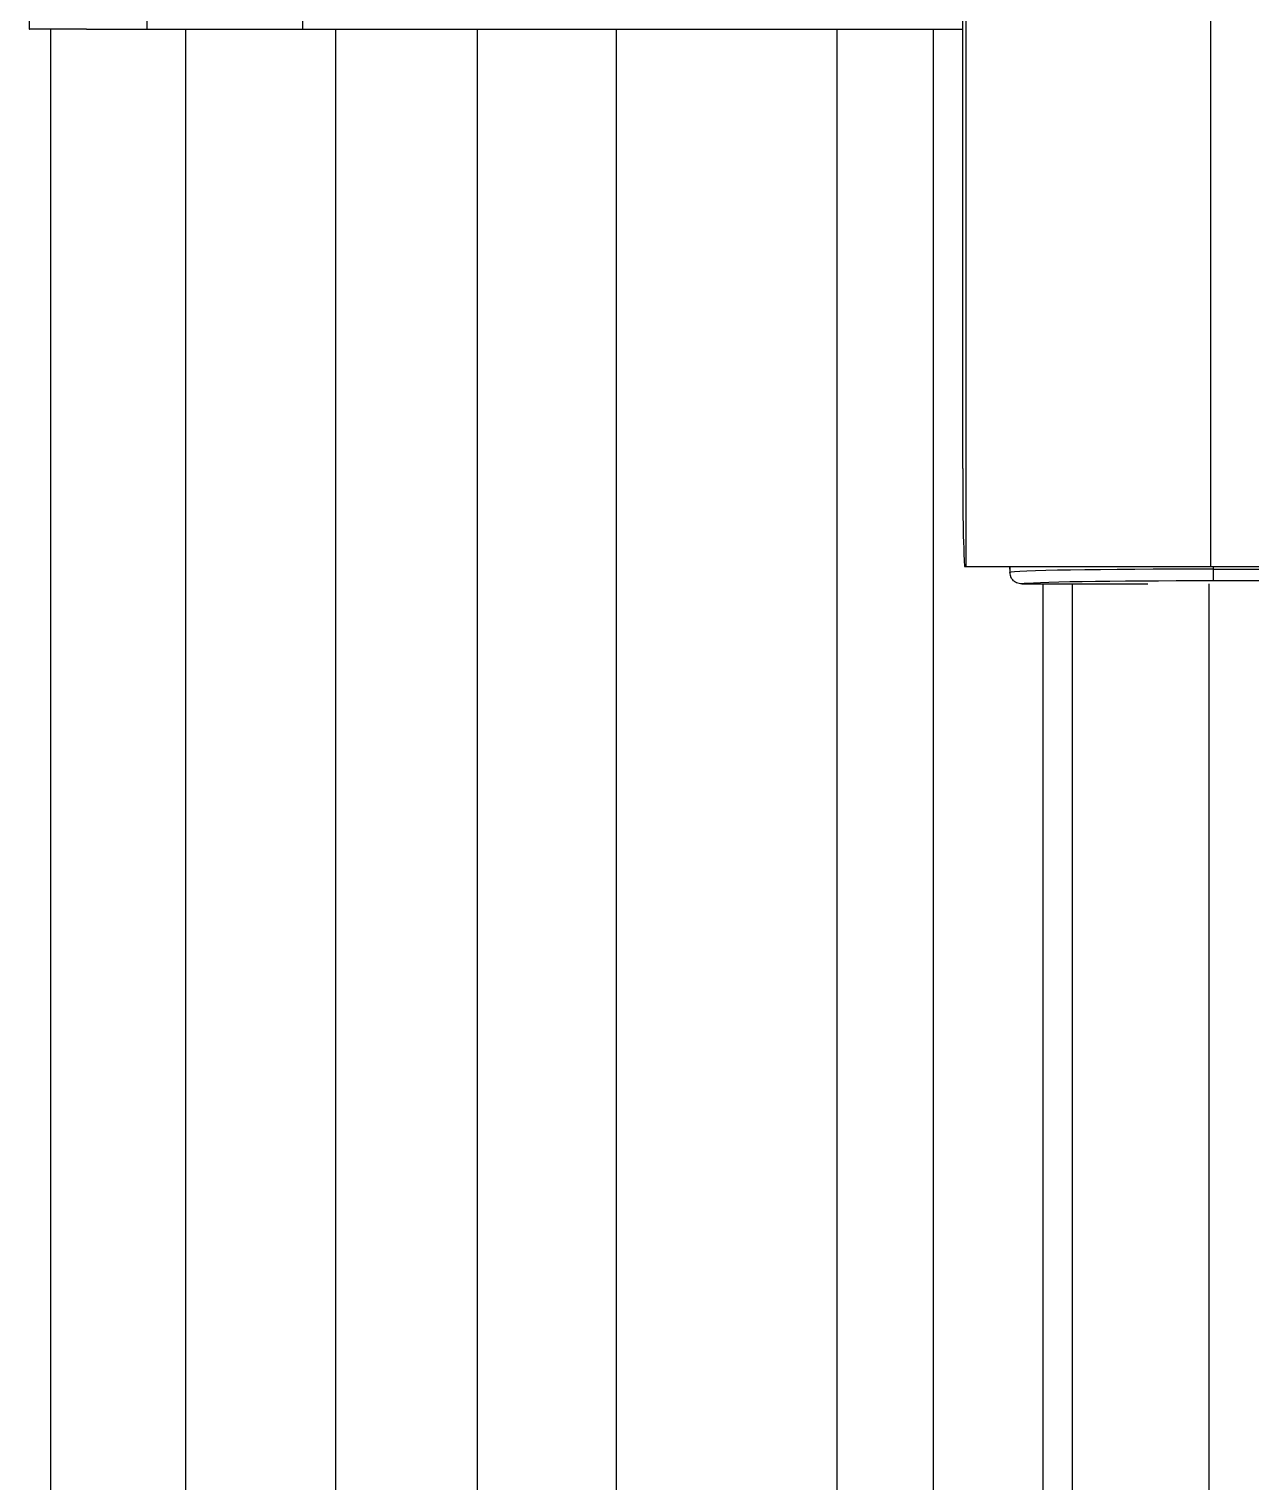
# Model space of a CAD drawing. Extents: x 6 to 134, y 3 to 97.
# Drawn here: x 52.921 to 54.481, y 79.844 to 81.698 of the extents above; entities that cross this region are included whole.
import ezdxf

# ---------------------------------------------------------------- set-up
doc = ezdxf.new("R2010")
doc.units = 0
doc.header["$MEASUREMENT"] = 0
doc.layers.add('OBJECT', color=7, linetype='CONTINUOUS')

msp = doc.modelspace()

# ---------------------------------------------------------------- linework, layer by layer
at = {"layer": 'OBJECT'}
for p, q in [((54.1169, 82.9123), (54.1169, 81.0123)), ((54.4291, 82.9123), (54.4291, 81.0123)), ((53.2701, 82.8252), (53.2701, 81.6983)), ((53.0714, 82.784), (53.0714, 81.6983)), ((54.1132, 81.1373), (54.1132, 82.7873)), ((52.9213, 82.7625), (52.9213, 81.6983)), ((52.9218, 81.6983), (52.9218, 82.7602)), ((52.9213, 81.6983), (52.9218, 81.6983)), ((52.9945, 81.6983), (52.9218, 81.6983)), ((52.9485, 81.6983), (52.9485, 79.1024)), ((52.9945, 81.6983), (53.1208, 81.6983)), ((53.1208, 81.6983), (53.3126, 81.6983)), ((53.1208, 81.6983), (53.1208, 78.9351)), ((53.3126, 81.6983), (53.4932, 81.6983)), ((53.3126, 81.6983), (53.3126, 79.3245)), ((53.4932, 81.6983), (53.6705, 81.6983)), ((53.4932, 81.6983), (53.4932, 79.3245)), ((53.6705, 81.6983), (53.9522, 81.6983)), ((53.6705, 81.6983), (53.6705, 79.3245)), ((53.9522, 81.6983), (54.075, 81.6983)), ((53.9522, 81.6983), (53.9522, 79.3245)), ((54.075, 81.6983), (54.1132, 81.6983)), ((54.075, 81.6983), (54.075, 73.7293)), ((54.115, 81.0123), (54.1169, 81.0123)), ((54.1169, 81.0123), (54.4291, 81.0123)), ((54.1726, 81.0123), (54.1728, 81.0046)), ((54.1728, 81.0046), (54.1729, 81.0048)), ((54.1729, 81.0123), (54.1729, 81.0048)), ((54.4291, 81.0123), (55.0324, 81.0123)), ((54.4323, 81.0123), (54.4323, 81.009)), ((54.4323, 81.009), (55.1927, 81.009)), ((54.1884, 80.99), (54.3489, 80.99)), ((54.2152, 80.99), (54.2152, 73.7293)), ((54.2525, 80.99), (54.2525, 73.7293)), ((54.4271, 80.9903), (54.4271, 73.7293)), ((55.1928, 80.994), (54.4323, 80.994))]:
    msp.add_line(p, q, dxfattribs=at)
for centre, radius, start, end in [((56.2027, 81.106), 2.0898, 179.1434, 182.5714), ((54.1879, 81.0048), 0.015, 180.0186, 205.9084), ((56.0019, 81.0053), 1.5696, 179.8663, 180.4138)]:
    msp.add_arc(centre, radius, start, end, dxfattribs=at)
for centre, major_axis, ratio, start_param, end_param in [((54.1878, 81.0046), (0.014, -0.0057), 0.965675, 3.541341, 3.993266), ((54.4329, 81.0047), (0.26, 0), 0.016448, 1.573284, 3.123815), ((54.4329, 80.9897), (0.245, 0), 0.017455, 1.573284, 3.075212)]:
    msp.add_ellipse(centre, major_axis=major_axis, ratio=ratio, start_param=start_param, end_param=end_param, dxfattribs=at)
msp.add_open_spline([(54.1884, 80.99), (54.1872, 80.9901), (54.1847, 80.9903), (54.1808, 80.9917), (54.177, 80.9943), (54.1754, 80.9968), (54.1745, 80.9982)], degree=3, knots=[0, 0, 0, 0, 0.176637, 0.351697, 0.634342, 1, 1, 1, 1], dxfattribs=at)

doc.saveas('drawing.dxf')
